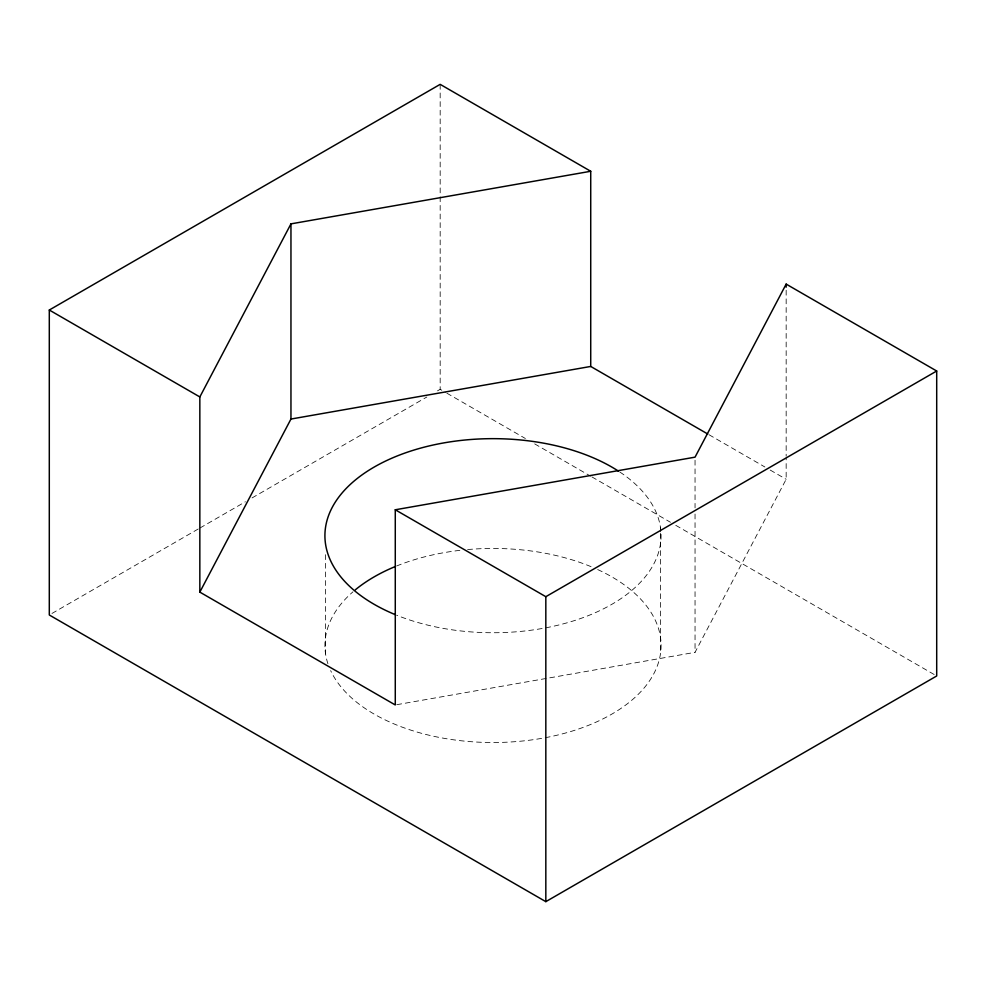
<?xml version="1.0" encoding="UTF-8"?>
<svg xmlns="http://www.w3.org/2000/svg" width="986" height="986" viewBox="0 0 986 986"><rect width="100%" height="100%" fill="white"/><g stroke="black" fill="none" stroke-linecap="round" stroke-linejoin="round"><path stroke-width="0.74" stroke-dasharray="4.93 3.7" d="M396.791 704.682L695.044 652.338L786.162 479.282L786.162 457.763M51.962 613.452L198.716 528.718M200.047 527.954L245.403 501.763M252.071 497.918L426.839 397.013M437.513 390.85L440.175 389.31L445.499 392.391M709.045 434.752L764.889 466.994M770.202 470.063L786.162 479.282M446.831 393.155L525.378 438.499M534.695 443.885L590.602 476.164M591.933 476.928L670.468 522.272M675.792 525.341L936.7 675.977M786.162 290.241L786.162 456.222M695.044 460.24L695.044 507.876M695.044 514.026L695.044 652.338M660.435 527.239L660.435 531.811M660.435 533.34L660.435 653.94M440.175 84.352L440.175 195.24M440.175 196.781L440.175 389.31M325.565 554.687L325.565 653.94M597.689 569.563A168.076 97.035 0 0 1 585.129 726.645A168.076 97.035 0 0 1 330.655 670.603M327.919 663.726A168.076 97.035 0 0 1 352.963 591.822M396.594 565.989A168.076 97.035 0 0 1 461.534 550.163M467.635 549.559A168.076 97.035 0 0 1 592.204 567.147M619.849 472.035A168.076 97.035 0 0 1 617.914 600.622A168.076 97.035 0 0 1 396.594 615.19"/><path stroke-width="1.48" d="M590.725 171.268L440.175 84.352L49.3 310.023L49.3 614.993L545.825 901.648L936.7 675.977L936.7 371.007L786.162 284.104L695.044 457.159L395.275 509.774L395.275 704.953L199.838 592.118L199.838 396.939L290.956 223.871L590.725 171.268L590.725 366.447L707.714 433.988M199.838 592.118L290.956 419.05L290.956 223.871M395.275 509.774L545.825 596.69L936.7 371.007M290.956 419.05L590.725 366.447M49.3 310.023L199.838 396.939M786.162 284.104L786.162 287.172M545.825 596.69L545.825 901.648M355.317 589.825A168.076 97.035 0 0 1 395.189 566.568M395.189 614.611A168.076 97.035 0 0 1 368.012 470.815A168.076 97.035 0 0 1 618.555 471.185"/></g></svg>
